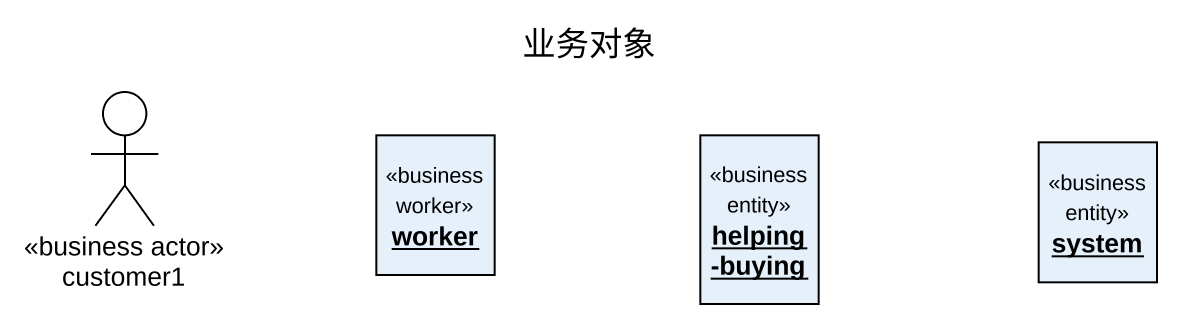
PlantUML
@startuml
title 业务对象
allowmixing
hide circle
hide empty members
actor customer1 <<business actor>>
object worker <<business worker>>
object "helping-buying" as helping_buying <<business entity>>
object system <<business entity>>
@enduml
